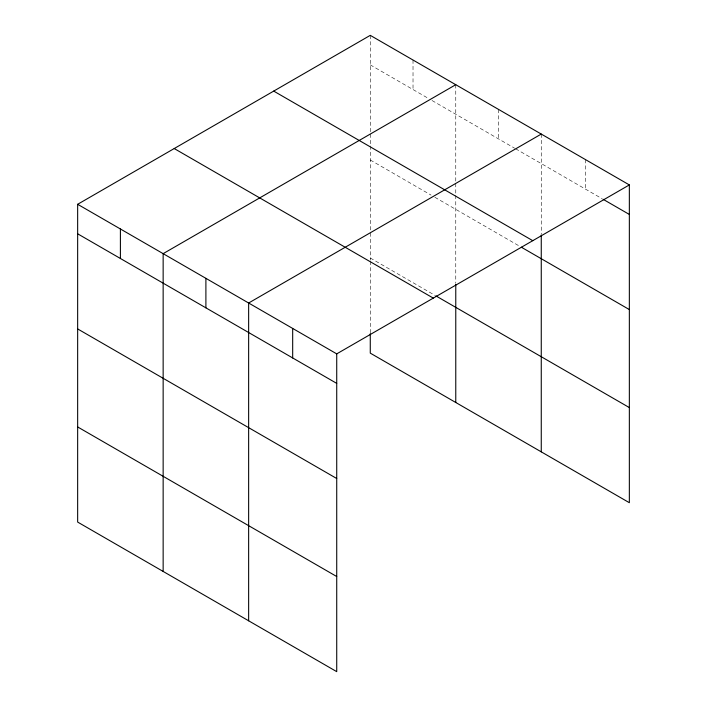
<?xml version="1.0" encoding="UTF-8"?>
<svg xmlns="http://www.w3.org/2000/svg" width="707" height="707" viewBox="0 0 707 707"><rect width="100%" height="100%" fill="white"/><g stroke="black" fill="none" stroke-linecap="round" stroke-linejoin="round"><path stroke-width="0.53" stroke-dasharray="3.54 2.65" d="M370.274 35.35L370.274 132.969M370.274 64.867L428.221 98.317M432.021 100.518L514.661 148.231M515.615 148.779L602.17 198.747M370.274 159.994L431.067 195.097M434.867 197.288L520.361 246.646M370.274 258.002L434.867 295.296M585.308 159.499L585.308 189.016M541.262 134.074L541.262 233.849M498.515 109.391L498.515 138.908M455.768 84.707L455.768 182.326M455.768 183.405L455.768 194.222M455.768 195.3L455.768 283.401M413.021 60.033L413.021 89.542M370.274 134.047L370.274 144.855M370.274 145.942L370.274 231.869M370.274 232.957L370.274 260.167M370.274 261.245L370.274 333.677"/><path stroke-width="1.06" d="M77.655 204.296L336.726 353.871L336.726 671.65L77.655 522.075L77.655 204.296L370.274 35.35L629.345 184.925L629.345 502.704L370.274 353.129L370.274 333.677M455.768 84.707L163.149 253.654L163.149 571.433M541.262 134.074L248.643 303.011L248.643 620.79M336.726 353.871L629.345 184.925M603.106 199.294L629.345 214.442M273.706 91.097L532.786 240.68M521.315 247.194L629.345 309.569M435.821 295.844L629.345 407.577M174.214 148.541L433.294 298.115M77.655 233.805L336.726 383.38M77.655 328.932L336.726 478.515M77.655 426.948L336.726 576.523M541.262 234.927L541.262 451.853M455.768 284.497L455.768 402.495M292.68 328.437L292.68 357.954M205.896 278.337L205.896 307.845M120.402 228.971L120.402 258.488"/></g></svg>
